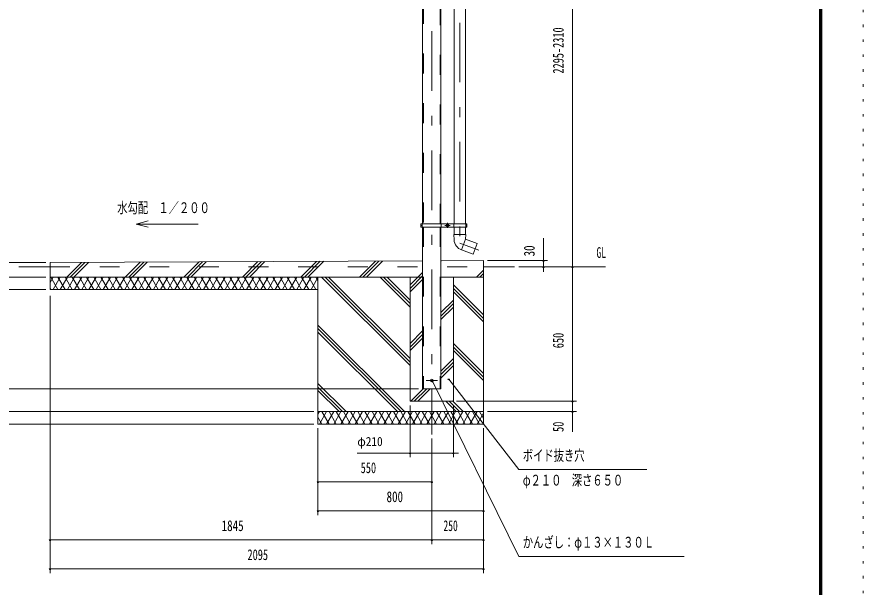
# Model space of a CAD drawing. Units: millimetres, scale not verified, with parts at other scales. Extents: x -25857 to 25867, y -10500 to 10500.
# Drawn here: x 15643 to 25867, y -2775 to 4113 of the extents above; entities that cross this region are included whole.
import ezdxf
from ezdxf.enums import TextEntityAlignment as Align

# ---------------------------------------------------------------- set-up
doc = ezdxf.new("R2010")
doc.units = ezdxf.units.MM
doc.header["$LTSCALE"] = 60
for name, pattern in [('USER2', [10, 4, -6]), ('USER3', [24, 12, -5, 2, -5]), ('USER4', [3, 0.5, -2.5])]:
    doc.linetypes.add(name, pattern=pattern)
for name, color, linetype, lineweight in [('0-6_2-02BOLD', 7, 'Continuous', 18), ('0-7_2-12HIDDEN', 3, 'USER2', 18), ('0-8_2-22CENTER', 3, 'USER3', 18), ('0-A_2-52DIM', 3, 'Continuous', 18), ('0-B_2-62HATCH', 2, 'Continuous', 18), ('0-C_F-F1PAPER', 5, 'Continuous', 18), ('0-D_F-E_J_ADD', 5, 'USER4', 18)]:
    doc.layers.add(name, color=color, linetype=linetype, lineweight=lineweight)
doc.styles.add('ＭＳ ゴシック', font='')
doc.styles.get('ＭＳ ゴシック').set_extended_font_data('MS Gothic')

msp = doc.modelspace()

# ---------------------------------------------------------------- linework, layer by layer
at = {"layer": '0-6_2-02BOLD'}
for p, q in [((20543.87, 6069.93), (20543.87, 1614.93)), ((20766.62, 1614.93), (20766.62, 6069.93)), ((20924, 6069.93), (20924, 1614.93)), ((21061.5, 6069.93), (21061.5, 1614.93)), ((20524.63, 1614.93), (20524.63, 1574.93)), ((20524.63, 1614.93), (21080.75, 1614.93)), ((20539.88, 1594.93), (20524.63, 1594.93)), ((20524.63, 1574.93), (21080.75, 1574.93)), ((20539.88, 1614.93), (20539.88, 1574.93)), ((20543.88, 1574.93), (20543.88, -380.07)), ((20766.63, 1574.93), (20766.63, -380.07)), ((20770.63, 1614.93), (20770.63, 1574.93)), ((20832.81, 1602.15), (20832.81, 1587.71)), ((20832.81, 1587.71), (20845.32, 1580.5)), ((20845.32, 1580.5), (20857.81, 1587.71)), ((20920, 1614.93), (20920, 1574.93)), ((20924, 1574.93), (20924, 1482.66)), ((21061.5, 1574.93), (21061.5, 1482.66)), ((21065.5, 1614.93), (21065.5, 1574.93)), ((21065.5, 1594.93), (21080.75, 1594.93)), ((21080.75, 1614.93), (21080.75, 1574.93)), ((20920.25, 1482.66), (21065.26, 1482.66)), ((20924.65, 1418.17), (20920.25, 1482.66)), ((21061.5, 1427.66), (21014.48, 1298.45)), ((21015.18, 1298.2), (21155.43, 1247.15)), ((16042.75, 1144.93), (20543.88, 1166.42)), ((16042.75, 1144.93), (16042.75, 819.93)), ((16042.75, 1094.93), (15667.75, 1094.93)), ((21655.25, 1094.93), (21280.25, 1094.93)), ((20543.88, 969.93), (16042.75, 969.93)), ((19280.26, 969.93), (19280.26, -805.07)), ((20392.75, 969.93), (20392.75, -530.07)), ((21280.25, 969.93), (20766.63, 969.93)), ((20917.75, 969.93), (20917.75, -530.07)), ((19280.26, 819.93), (16042.75, 819.93)), ((20543.88, -380.07), (20766.63, -380.07)), ((20392.75, -530.07), (20917.75, -530.07)), ((19280.26, -655.07), (21280.25, -655.07)), ((19280.26, -805.07), (21280.25, -805.07))]:
    msp.add_line(p, q, dxfattribs=at)
for points in [[(20832.81, 1602.15), (20845.31, 1609.37), (20857.81, 1602.15), (20857.81, 1587.71)], [(21065.25, 1482.66), (21061.5, 1427.66), (21202.46, 1376.36), (21155.43, 1247.15)], [(20766.63, 1167.48), (21280.25, 1169.93), (21280.25, -805.07)]]:
    msp.add_lwpolyline(points, dxfattribs=at)
for centre, radius in [((20845.31, 1594.93), 15.62), ((20845.31, 1594.93), 12.25), ((20655.25, -280.07), 16.25)]:
    msp.add_circle(centre, radius, dxfattribs=at)
msp.add_arc((21061.83, 1427.54), 137.5, 183.90576, 250.16731, dxfattribs=at)
at = {"layer": '0-7_2-12HIDDEN'}
for p, q in [((20554.37, 6069.93), (20554.37, 1614.93)), ((20756.12, 1614.93), (20756.12, 6069.93)), ((20554.38, 1574.93), (20554.38, -380.07)), ((20756.13, 1574.93), (20756.13, -380.07)), ((16042.75, 1094.93), (21280.25, 1094.93))]:
    msp.add_line(p, q, dxfattribs=at)
at = {"layer": '0-8_2-22CENTER'}
for p, q in [((20992.75, 6922.98), (20992.75, 1379.52)), ((20655.25, 6819.93), (20655.25, -930.07)), ((20814.06, 1594.93), (20876.57, 1594.93)), ((20845.31, 1626.18), (20845.31, 1563.68)), ((20992.75, 1379.52), (21225.93, 1294.65)), ((20587.25, -280.07), (20723.26, -280.07))]:
    msp.add_line(p, q, dxfattribs=at)
at = {"layer": '0-A_2-52DIM'}
for p, q in [((22355.25, -900.07), (22355.25, 7297.43)), ((17083.52, 1611.23), (17228.41, 1650.05)), ((17083.52, 1611.23), (17228.41, 1572.41)), ((17083.52, 1611.23), (17833.52, 1611.23)), ((22005.25, 1032.16), (22005.25, 1439.93)), ((15992.75, 1144.93), (15267.75, 1144.93)), ((21330.25, 1169.93), (22055.25, 1169.93)), ((22015.25, 1169.93), (21995.25, 1169.93)), ((21705.25, 1094.93), (22755.25, 1094.93)), ((22015.25, 1094.93), (21995.25, 1094.93)), ((22365.25, 1094.93), (22345.25, 1094.93)), ((15992.75, 969.93), (14917.75, 969.93)), ((15992.75, 819.93), (14917.75, 819.93)), ((16042.75, 744.93), (16042.75, -2605.07)), ((20672.8, -287.37), (20652.8, -287.37)), ((20662.8, -287.37), (21705.25, -2405.07)), ((20870.91, -261.65), (20850.91, -261.65)), ((20860.91, -261.65), (21705.25, -1355.07)), ((20493.88, -380.07), (14567.75, -380.07)), ((20392.75, -580.07), (20392.75, -1205.07)), ((20917.75, -580.07), (20917.75, -1205.07)), ((20955.25, -530.07), (22405.25, -530.07)), ((22365.25, -530.07), (22345.25, -530.07)), ((19230.25, -655.07), (14217.75, -655.07)), ((21330.25, -655.07), (22405.25, -655.07)), ((22365.25, -655.07), (22345.25, -655.07)), ((19230.25, -805.07), (14217.75, -805.07)), ((19280.26, -855.07), (19280.26, -1905.07)), ((21280.25, -855.07), (21280.25, -2605.07)), ((20655.25, -980.07), (20655.25, -2255.07)), ((19755.25, -1155.07), (20980.25, -1155.07)), ((20402.75, -1155.07), (20382.75, -1155.07)), ((20927.75, -1155.07), (20907.75, -1155.07)), ((23255.25, -1355.07), (21705.25, -1355.07)), ((19290.25, -1505.07), (19270.25, -1505.07)), ((19280.26, -1505.07), (20655.25, -1505.07)), ((20665.25, -1505.07), (20645.25, -1505.07)), ((19290.25, -1855.07), (19270.25, -1855.07)), ((21280.25, -1855.07), (19280.26, -1855.07)), ((21290.25, -1855.07), (21270.25, -1855.07)), ((16052.75, -2205.07), (16032.75, -2205.07)), ((21280.25, -2205.07), (16042.75, -2205.07)), ((20665.25, -2205.07), (20645.25, -2205.07)), ((21290.25, -2205.07), (21270.25, -2205.07)), ((21705.25, -2405.07), (23705.25, -2405.07)), ((16052.75, -2555.07), (16032.75, -2555.07)), ((16042.75, -2555.07), (21280.25, -2555.07)), ((21290.25, -2555.07), (21270.25, -2555.07))]:
    msp.add_line(p, q, dxfattribs=at)
for centre in [(22005.25, 1169.93), (22005.25, 1094.93), (22355.25, 1094.93), (20662.8, -287.37), (20860.91, -261.65), (22355.25, -530.07), (22355.25, -655.07), (20392.75, -1155.07), (20917.75, -1155.07), (19280.25, -1505.07), (20655.25, -1505.07), (19280.25, -1855.07), (21280.25, -1855.07), (16042.75, -2205.07), (20655.25, -2205.07), (21280.25, -2205.07), (16042.75, -2555.07), (21280.25, -2555.07)]:
    msp.add_arc(centre, 10, 180, 0, dxfattribs=at)
at = {"layer": '0-B_2-62HATCH'}
for p, q in [((16245.19, 969.93), (16422, 1146.74)), ((16287.61, 969.93), (16464.63, 1146.94)), ((16330.04, 969.93), (16507.26, 1147.15)), ((16952.29, 969.93), (17132.5, 1150.13)), ((16994.72, 969.93), (17175.12, 1150.34)), ((17037.15, 969.93), (17217.75, 1150.54)), ((17659.4, 969.93), (17842.99, 1153.52)), ((17701.83, 969.93), (17885.62, 1153.73)), ((17744.25, 969.93), (17928.26, 1153.93)), ((18366.51, 969.93), (18553.49, 1156.92)), ((18408.93, 969.93), (18596.12, 1157.12)), ((18451.36, 969.93), (18638.75, 1157.32)), ((19073.61, 969.93), (19263.99, 1160.31)), ((19116.04, 969.93), (19306.62, 1160.51)), ((19158.47, 969.93), (19349.25, 1160.71)), ((19780.72, 969.93), (19974.49, 1163.7)), ((19823.15, 969.93), (20017.12, 1163.9)), ((19865.57, 969.93), (20059.75, 1164.11)), ((20766.63, 1163.88), (20770.25, 1167.5)), ((20392.75, 874.86), (20543.88, 1025.98)), ((21194.93, 969.93), (21280.25, 1055.25)), ((16042.75, 905.85), (16079.75, 969.93)), ((16137.49, 819.93), (16050.88, 969.93)), ((16079.75, 819.93), (16166.35, 969.93)), ((16224.09, 819.93), (16137.49, 969.93)), ((16166.35, 819.93), (16252.95, 969.93)), ((16310.69, 819.93), (16224.09, 969.93)), ((16252.95, 819.93), (16339.56, 969.93)), ((16397.29, 819.93), (16310.69, 969.93)), ((16339.56, 819.93), (16426.16, 969.93)), ((16483.9, 819.93), (16397.3, 969.93)), ((16426.16, 819.93), (16512.76, 969.93)), ((16570.5, 819.93), (16483.9, 969.93)), ((16512.76, 819.93), (16599.36, 969.93)), ((16657.1, 819.93), (16570.5, 969.93)), ((16599.36, 819.93), (16685.97, 969.93)), ((16743.7, 819.93), (16657.1, 969.93)), ((16685.97, 819.93), (16772.57, 969.93)), ((16830.3, 819.93), (16743.7, 969.93)), ((16772.57, 819.93), (16859.17, 969.93)), ((16916.91, 819.93), (16830.31, 969.93)), ((16859.17, 819.93), (16945.77, 969.93)), ((17003.51, 819.93), (16916.91, 969.93)), ((16945.77, 819.93), (17032.38, 969.93)), ((17090.11, 819.93), (17003.51, 969.93)), ((17032.38, 819.93), (17118.98, 969.93)), ((17176.72, 819.93), (17090.11, 969.93)), ((17118.98, 819.93), (17205.58, 969.93)), ((17263.32, 819.93), (17176.72, 969.93)), ((17205.58, 819.93), (17292.19, 969.93)), ((17349.92, 819.93), (17263.32, 969.93)), ((17292.19, 819.93), (17378.79, 969.93)), ((17436.52, 819.93), (17349.92, 969.93)), ((17378.79, 819.93), (17465.39, 969.93)), ((17523.13, 819.93), (17436.52, 969.93)), ((17465.39, 819.93), (17551.99, 969.93)), ((17609.73, 819.93), (17523.13, 969.93)), ((17551.99, 819.93), (17638.59, 969.93)), ((17696.33, 819.93), (17609.73, 969.93)), ((17638.6, 819.93), (17725.2, 969.93)), ((17782.93, 819.93), (17696.33, 969.93)), ((17725.2, 819.93), (17811.8, 969.93)), ((17869.54, 819.93), (17782.94, 969.93)), ((17811.8, 819.93), (17898.4, 969.93)), ((17956.14, 819.93), (17869.54, 969.93)), ((17898.4, 819.93), (17985.01, 969.93)), ((18042.74, 819.93), (17956.14, 969.93)), ((17985.01, 819.93), (18071.61, 969.93)), ((18129.34, 819.93), (18042.74, 969.93)), ((18071.61, 819.93), (18158.21, 969.93)), ((18215.95, 819.93), (18129.34, 969.93)), ((18158.21, 819.93), (18244.81, 969.93)), ((18302.55, 819.93), (18215.95, 969.93)), ((18244.81, 819.93), (18331.42, 969.93)), ((18389.15, 819.93), (18302.55, 969.93)), ((18331.42, 819.93), (18418.02, 969.93)), ((18475.75, 819.93), (18389.15, 969.93)), ((18418.02, 819.93), (18504.62, 969.93)), ((18562.36, 819.93), (18475.76, 969.93)), ((18504.62, 819.93), (18591.22, 969.93)), ((18648.96, 819.93), (18562.36, 969.93)), ((18591.22, 819.93), (18677.83, 969.93)), ((18735.56, 819.93), (18648.96, 969.93)), ((18677.83, 819.93), (18764.43, 969.93)), ((18822.17, 819.93), (18735.56, 969.93)), ((18764.43, 819.93), (18851.03, 969.93)), ((18908.77, 819.93), (18822.17, 969.93)), ((18851.03, 819.93), (18937.64, 969.93)), ((18995.37, 819.93), (18908.77, 969.93)), ((18937.64, 819.93), (19024.23, 969.93)), ((19081.97, 819.93), (18995.37, 969.93)), ((19024.24, 819.93), (19110.84, 969.93)), ((19168.58, 819.93), (19081.98, 969.93)), ((19110.84, 819.93), (19197.44, 969.93)), ((19255.18, 819.93), (19168.58, 969.93)), ((19197.44, 819.93), (19280.26, 963.37)), ((19280.26, 926.5), (19255.18, 969.93)), ((19323.61, 969.93), (20392.75, -99.21)), ((19366.03, 969.93), (20392.75, -56.78)), ((19408.47, 969.93), (20392.75, -14.36)), ((20030.72, 969.93), (20392.75, 607.9)), ((20073.15, 969.93), (20392.75, 650.32)), ((20115.58, 969.93), (20392.75, 692.75)), ((20392.75, 832.43), (20543.88, 983.56)), ((20392.75, 790), (20543.88, 941.13)), ((21237.36, 969.93), (21280.25, 1012.82)), ((21279.79, 969.93), (21280.25, 970.4)), ((16050.88, 819.93), (16042.75, 834.01)), ((20917.75, 874.86), (21280.25, 512.36)), ((20917.75, 832.43), (21280.25, 469.93)), ((20917.75, 790), (21280.25, 427.5)), ((20766.63, 541.62), (20917.75, 692.75)), ((20766.63, 499.2), (20917.75, 650.32)), ((20766.63, 456.77), (20917.75, 607.9)), ((19280.26, 391.04), (20326.36, -655.07)), ((19280.26, 348.61), (20283.93, -655.07)), ((20392.75, 167.75), (20543.88, 318.87)), ((19280.26, 306.18), (20241.51, -655.07)), ((20392.75, 125.32), (20543.88, 276.45)), ((20392.75, 82.9), (20543.88, 234.02)), ((20917.75, 167.75), (21280.25, -194.75)), ((20917.75, 125.32), (21280.25, -237.18)), ((20917.75, 82.9), (21280.25, -279.6)), ((20766.63, -165.48), (20917.75, -14.36)), ((20766.63, -207.91), (20917.75, -56.78)), ((20766.63, -250.33), (20917.75, -99.21)), ((19280.26, -316.07), (19619.25, -655.07)), ((19280.26, -358.5), (19576.82, -655.07)), ((19280.26, -400.92), (19534.4, -655.07)), ((20405.25, -526.86), (20552.04, -380.07)), ((20444.47, -530.07), (20594.47, -380.07)), ((20486.89, -530.07), (20636.89, -380.07)), ((20823.61, -530.07), (20948.61, -655.07)), ((20866.04, -530.07), (20991.04, -655.07)), ((20905.25, -526.86), (21033.47, -655.07)), ((19280.26, -686.64), (19298.48, -655.07)), ((19298.48, -805.07), (19385.08, -655.07)), ((19413.95, -805.07), (19327.35, -655.07)), ((19385.08, -805.07), (19471.68, -655.07)), ((19500.55, -805.07), (19413.95, -655.07)), ((19471.68, -805.07), (19558.29, -655.07)), ((19587.15, -805.07), (19500.55, -655.07)), ((19558.29, -805.07), (19644.89, -655.07)), ((19673.76, -805.07), (19587.15, -655.07)), ((19644.89, -805.07), (19731.49, -655.07)), ((19760.36, -805.07), (19673.76, -655.07)), ((19731.49, -805.07), (19818.09, -655.07)), ((19846.96, -805.07), (19760.36, -655.07)), ((19818.09, -805.07), (19904.7, -655.07)), ((19933.56, -805.07), (19846.96, -655.07)), ((19904.7, -805.07), (19991.3, -655.07)), ((20020.17, -805.07), (19933.56, -655.07)), ((19991.3, -805.07), (20077.9, -655.07)), ((20106.77, -805.07), (20020.17, -655.07)), ((20077.9, -805.07), (20164.5, -655.07)), ((20193.37, -805.07), (20106.77, -655.07)), ((20164.5, -805.07), (20251.11, -655.07)), ((20279.98, -805.07), (20193.37, -655.07)), ((20251.11, -805.07), (20337.71, -655.07)), ((20366.58, -805.07), (20279.97, -655.07)), ((20337.71, -805.07), (20424.31, -655.07)), ((20453.18, -805.07), (20366.58, -655.07)), ((20424.31, -805.07), (20510.92, -655.07)), ((20539.78, -805.07), (20453.18, -655.07)), ((20510.92, -805.07), (20597.52, -655.07)), ((20626.39, -805.07), (20539.78, -655.07)), ((20597.52, -805.07), (20684.12, -655.07)), ((20712.99, -805.07), (20626.39, -655.07)), ((20684.12, -805.07), (20770.72, -655.07)), ((20799.59, -805.07), (20712.99, -655.07)), ((20770.72, -805.07), (20857.32, -655.07)), ((20886.19, -805.07), (20799.59, -655.07)), ((20857.32, -805.07), (20943.93, -655.07)), ((20972.79, -805.07), (20886.19, -655.07)), ((20943.93, -805.07), (21030.53, -655.07)), ((21059.4, -805.07), (20972.79, -655.07)), ((21030.53, -805.07), (21117.13, -655.07)), ((21146, -805.07), (21059.4, -655.07)), ((21117.13, -805.07), (21203.74, -655.07)), ((21232.6, -805.07), (21146, -655.07)), ((21203.74, -805.07), (21280.25, -672.54)), ((21280.25, -737.6), (21232.6, -655.07)), ((19327.35, -805.07), (19280.26, -723.5))]:
    msp.add_line(p, q, dxfattribs=at)
at = {"layer": '0-C_F-F1PAPER'}
for p, q in [((25341.66, -9975), (25341.66, 10075)), ((25351.66, -9985), (25351.66, 10085)), ((25356.66, -9990), (25356.66, 10090)), ((25361.66, -9995), (25361.66, 10095)), ((25364.16, -9997.5), (25364.16, 10097.5))]:
    msp.add_line(p, q, dxfattribs=at)
for points in [[(-3333.34, -10000), (25366.66, -10000), (25366.66, 10100)], [(-3325.84, 10092.5), (-3325.84, -9992.5), (25359.16, -9992.5), (25359.16, 10092.5)], [(-3320.84, 10087.5), (-3320.84, -9987.5), (25354.16, -9987.5), (25354.16, 10087.5)], [(-3315.84, 10082.5), (-3315.84, -9982.5), (25349.16, -9982.5), (25349.16, 10082.5)], [(-3313.34, 10080), (-3313.34, -9980), (25346.66, -9980), (25346.66, 10080)], [(-3310.84, 10077.5), (-3310.84, -9977.5), (25344.16, -9977.5), (25344.16, 10077.5)]]:
    msp.add_lwpolyline(points, dxfattribs=at)
at = {"layer": '0-D_F-E_J_ADD'}
msp.add_line((25866.66, 10500), (25866.66, -10500), dxfattribs=at)

# ---------------------------------------------------------------- texts
at = {"layer": '0-A_2-52DIM', "color": 7, "style": 'ＭＳ ゴシック'}
for s, width, p in [('2295-2310', 0.7, (22287.49, 3428.68)), ('30', 0.75, (21937.48, 1219.93)), ('650', 0.7, (22287.48, 111.18)), ('50', 0.7, (22287.48, -900.07))]:
    msp.add_text(s, height=130.2, rotation=90, dxfattribs=dict(at, width=width)).set_placement(p, align=Align.BOTTOM_LEFT)
for s, height, width, p in [('水勾配\u3000１／２００', 130.2, 0.7, (16855.05, 1703.99)), ('GL', 130.2, 0.65, (22645.25, 1162.7)), ('φ210', 110.7, 0.9, (19755.25, -1105.07)), ('ボイド抜き穴', 130.2, 0.7, (21755.25, -1287.3)), ('550', 130.2, 0.7, (19796.5, -1437.3)), ('φ２１０\u3000深さ６５０', 130.2, 0.7, (21755.25, -1587.3)), ('800', 130.2, 0.75, (20109, -1787.3)), ('1845', 130.2, 0.75, (18116.5, -2137.3)), ('250', 130.2, 0.65, (20796.5, -2137.3)), ('かんざし：φ１３×１３０Ｌ', 130.2, 0.7, (21755.25, -2337.3)), ('2095', 130.2, 0.7, (18429, -2487.3))]:
    msp.add_text(s, height=height, dxfattribs=dict(at, width=width)).set_placement(p, align=Align.BOTTOM_LEFT)

doc.saveas('drawing.dxf')
